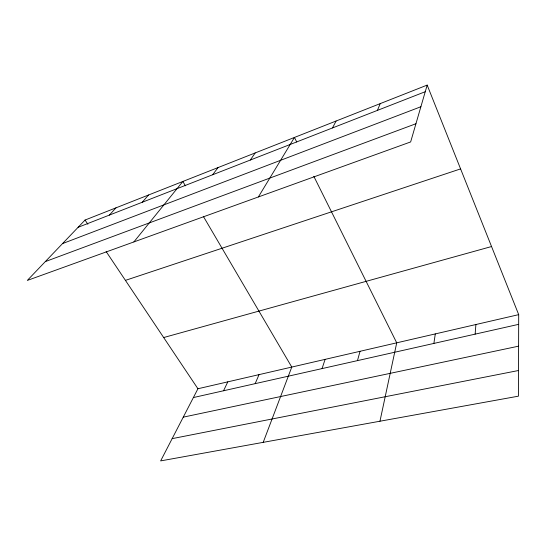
<?xml version="1.0" encoding="UTF-8"?>
<svg xmlns="http://www.w3.org/2000/svg" width="546" height="546" viewBox="0 0 546 546"><rect width="100%" height="100%" fill="white"/><g stroke="black" fill="none" stroke-linecap="round" stroke-linejoin="round"><path stroke-width="0.82" d="M518.7 314.639L518.461 396.164L160.647 460.906L197.932 388.752L518.7 314.639L427.177 85.094L85.06 220.038L27.3 280.439L410.647 141.94L427.177 85.094M475.136 334.138L475.9 324.529M433.879 343.427L435.298 333.913M379.961 421.225L396.724 342.827L313.807 176.31M357.487 360.619L360.032 351.303M322.065 368.591L325.088 359.377M263.206 442.349L291.776 367.076L203.324 216.332M377.423 110.388L380.228 103.61M255.166 383.654L259.029 374.638M223.56 390.765L227.784 381.859M332.494 127.941L336.07 121.035M258.374 196.956L294.451 137.449L296.731 142.021M250.321 160.039L255.173 152.941M212.653 174.754L218.031 167.588M133.872 241.933L182.862 181.463L185.422 185.824M142.267 202.245L148.526 195.004M109.343 215.11L115.97 207.849M78.105 227.307L425.252 91.708M62.537 243.584L420.884 106.736M45.311 261.602L415.936 123.737M125.423 280.371L460.592 168.898M163.677 337.544L491.543 246.533M193.386 397.556L518.673 324.338M183.265 417.151L518.611 346.164M172.154 438.643L518.536 370.509M85.06 220.038L87.872 224.235M106.142 251.542L197.932 388.752"/></g></svg>
